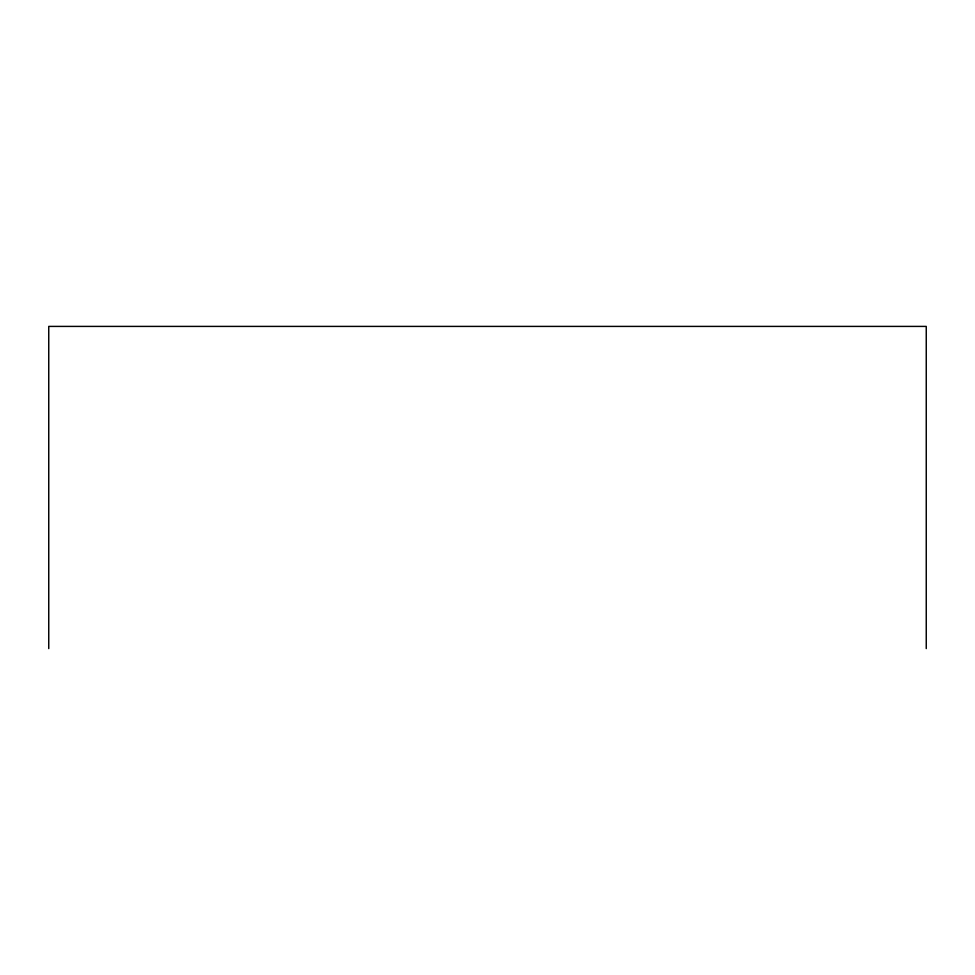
<?xml version="1.0" encoding="UTF-8"?>
<svg xmlns="http://www.w3.org/2000/svg" width="975" height="975" viewBox="0 0 975 975"><rect width="100%" height="100%" fill="white"/><g stroke="black" fill="none" stroke-linecap="round" stroke-linejoin="round"><path stroke-width="1.46" d="M926.25 648.594L926.25 326.406L48.75 326.406L48.75 648.594"/></g></svg>
